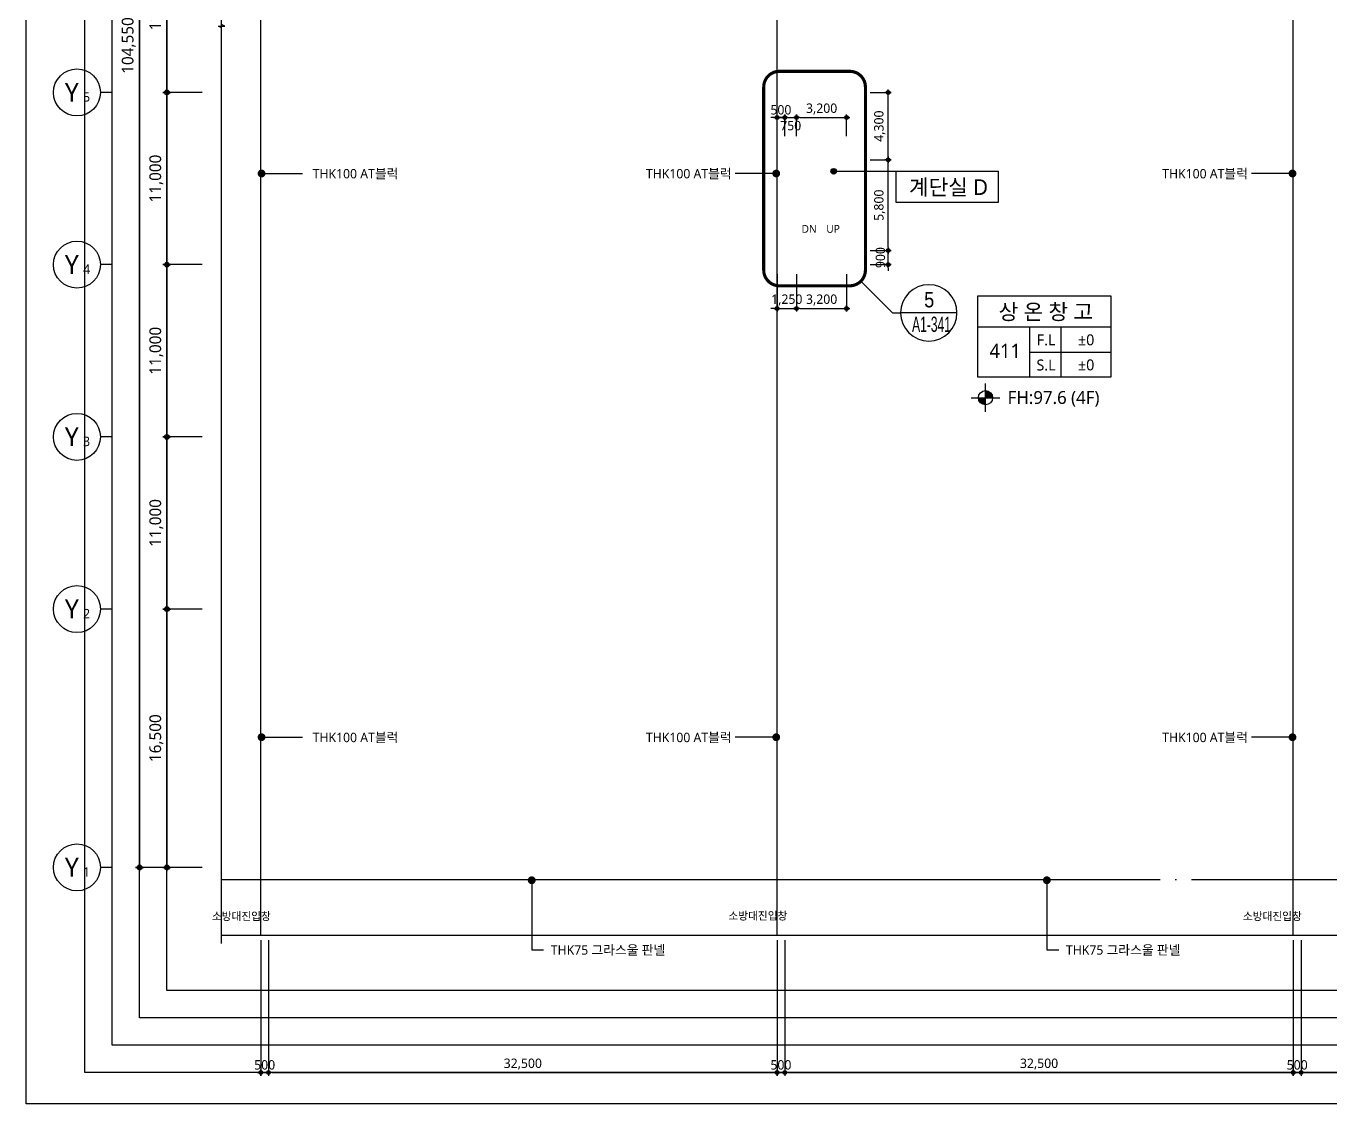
# Model space of a CAD drawing. Header units: millimetres. Extents: x 45782458 to 46215946, y 191740 to 1509539.
# Drawn here: x 46006272 to 46089677, y 479740 to 548590 of the extents above; entities that cross this region are included whole.
import ezdxf
from ezdxf.enums import TextEntityAlignment as Align

# ---------------------------------------------------------------- set-up
doc = ezdxf.new("R2010")
doc.units = ezdxf.units.MM
doc.header["$LTSCALE"] = 1000
doc.header["$MEASUREMENT"] = 0
doc.header["$PDSIZE"] = -10
doc.linetypes.add('CEN', pattern=[62, 60, -1, 0, -1])
doc.linetypes.add('SYM$0$DASHDOT', pattern=[1, 0.5, -0.25, 0, -0.25])
doc.layers.get('0').update_dxf_attribs({"linetype": 'CONTINUOUS'})
doc.layers.get('Defpoints').update_dxf_attribs({"color": 171, "linetype": 'CONTINUOUS'})
for name, color, linetype in [('Center(AR)', 30, 'CEN'), ('DIM', 7, 'CONTINUOUS'), ('LED', 7, 'CONTINUOUS'), ('NDIM', 7, 'CONTINUOUS'), ('SYM', 7, 'CONTINUOUS'), ('SYM(AXIS)', 7, 'CONTINUOUS'), ('SYMBOL', 7, 'CONTINUOUS'), ('TEXT(AXIS)', 2, 'CONTINUOUS'), ('TEXT(MIN)', 7, 'CONTINUOUS'), ('TEXT(실명)', 3, 'CONTINUOUS'), ('TEXT-기입', 6, 'CONTINUOUS'), ('TITLE', 7, 'CONTINUOUS'), ('구간정리', 6, 'CONTINUOUS'), ('구간정리-TEXT', 3, 'CONTINUOUS')]:
    doc.layers.add(name, color=color, linetype=linetype)
doc.styles.add('CGS', font='cgse', dxfattribs={"bigfont": 'cgs'})
doc.styles.add('SYM$0$ARIAL', font='arial.ttf')
doc.styles.add('SYM$0$돋움', font='', dxfattribs={"width": 0.9})
doc.styles.add('TE', font='malgun_0.ttf')
doc.styles.add('나눔바른고딕', font='NanumBarunGothic.ttf')
doc.styles.get('SYM$0$돋움').set_extended_font_data('Dotum')
doc.dimstyles.new('BA', dxfattribs={"dimscale": 500, "dimtxt": 3, "dimasz": 1, "dimexe": 1, "dimexo": 5, "dimgap": 0.9, "dimtad": 1, "dimdec": 0, "dimdsep": 46, "dimlunit": 6, "dimtxsty": 'TE', "dimblk": 'DDD', "dimcen": 2.5, "dimclrd": 256, "dimclre": 256, "dimclrt": 3, "dimazin": 2, "dimtfac": 1, "dimtdec": 0, "dimtix": 1, "dimtmove": 2, "dimatfit": 3, "dimldrblk": 'DDD', "dimfxl": 1, "dimtolj": 1, "dimtzin": 0, "dimarcsym": 2})
doc.dimstyles.new('NDIM 1200', dxfattribs={"dimscale": 500, "dimtxt": 3, "dimasz": 1, "dimexe": 2, "dimexo": 2, "dimgap": 1, "dimtad": 1, "dimdec": 0, "dimdsep": 46, "dimtxsty": 'CGS', "dimblk": 'DOT0', "dimcen": 1, "dimdle": 8, "dimclrd": 2, "dimclre": 2, "dimclrt": 2, "dimadec": 0, "dimazin": 0, "dimtfac": 1, "dimtdec": 0, "dimtix": 1, "dimtmove": 2, "dimatfit": 3, "dimldrblk": 'DOT0', "dimfxl": 1, "dimtolj": 1, "dimtzin": 0, "dimlwd": -1, "dimlwe": -1, "dimarcsym": 0})

# ---------------------------------------------------------------- blocks, each defined once
blk = doc.blocks.new('A$C2F20087E')
at = {"layer": 'SYM(AXIS)'}
blk.add_line((600, 0), (600, 300), dxfattribs=at)
blk.add_circle((600, 900), 600, dxfattribs=at)
blk = doc.blocks.new('DDD')
at = {"layer": 'DIM', "color": 0}
for p, q in [((-1, 0), (1, 0)), ((0, -1), (0, 1))]:
    blk.add_line(p, q, dxfattribs=at)
for radius in [0.6, 0.3]:
    blk.add_circle((0, 0), radius, dxfattribs=at)
blk = doc.blocks.new('*D388')
at = {"layer": 'Defpoints', "color": 0, "ltscale": 0.4, "transparency": 16777216}
for p in [(46018772, 511351), (46015272, 494851), (46018772, 494851)]:
    blk.add_point(p, dxfattribs=at)
at = {"layer": 'NDIM', "lineweight": -2, "ltscale": 0.4, "transparency": 16777216}
for p, q in [((46017522, 511351), (46015022, 511351)), ((46015272, 511101), (46015272, 495101)), ((46017522, 494851), (46015022, 494851))]:
    blk.add_line(p, q, dxfattribs=at)
at = {"layer": 'NDIM', "lineweight": -2, "ltscale": 0.4, "transparency": 16777216, "xscale": 250, "yscale": 250, "zscale": 250}
for p, rotation in [((46015272, 511351), 90), ((46015272, 494851), 270)]:
    blk.add_blockref('DDD', p, dxfattribs=dict(at, rotation=rotation))
at = {"layer": 'NDIM', "color": 3, "ltscale": 0.4, "transparency": 16777216, "insert": (46014595, 503101), "char_height": 750, "attachment_point": 5, "rotation": 90, "style": 'TE'}
blk.add_mtext('\\A1;16,500', dxfattribs=at)
blk = doc.blocks.new('*D389')
at = {"layer": 'Defpoints', "color": 0, "ltscale": 0.4, "transparency": 16777216}
for p in [(46018772, 522351), (46015272, 511351), (46018772, 511351)]:
    blk.add_point(p, dxfattribs=at)
at = {"layer": 'NDIM', "lineweight": -2, "ltscale": 0.4, "transparency": 16777216}
for p, q in [((46017522, 522351), (46015022, 522351)), ((46015272, 522101), (46015272, 511601)), ((46017522, 511351), (46015022, 511351))]:
    blk.add_line(p, q, dxfattribs=at)
at = {"layer": 'NDIM', "lineweight": -2, "ltscale": 0.4, "transparency": 16777216, "xscale": 250, "yscale": 250, "zscale": 250}
for p, rotation in [((46015272, 522351), 90), ((46015272, 511351), 270)]:
    blk.add_blockref('DDD', p, dxfattribs=dict(at, rotation=rotation))
at = {"layer": 'NDIM', "color": 3, "ltscale": 0.4, "transparency": 16777216, "insert": (46014595, 516851), "char_height": 750, "attachment_point": 5, "rotation": 90, "style": 'TE'}
blk.add_mtext('\\A1;11,000', dxfattribs=at)
blk = doc.blocks.new('*D390')
at = {"layer": 'Defpoints', "color": 0, "ltscale": 0.4, "transparency": 16777216}
for p in [(46018772, 533351), (46015272, 522351), (46018772, 522351)]:
    blk.add_point(p, dxfattribs=at)
at = {"layer": 'NDIM', "lineweight": -2, "ltscale": 0.4, "transparency": 16777216}
for p, q in [((46017522, 533351), (46015022, 533351)), ((46015272, 533101), (46015272, 522601)), ((46017522, 522351), (46015022, 522351))]:
    blk.add_line(p, q, dxfattribs=at)
at = {"layer": 'NDIM', "lineweight": -2, "ltscale": 0.4, "transparency": 16777216, "xscale": 250, "yscale": 250, "zscale": 250}
for p, rotation in [((46015272, 533351), 90), ((46015272, 522351), 270)]:
    blk.add_blockref('DDD', p, dxfattribs=dict(at, rotation=rotation))
at = {"layer": 'NDIM', "color": 3, "ltscale": 0.4, "transparency": 16777216, "insert": (46014595, 527851), "char_height": 750, "attachment_point": 5, "rotation": 90, "style": 'TE'}
blk.add_mtext('\\A1;11,000', dxfattribs=at)
blk = doc.blocks.new('*D391')
at = {"layer": 'Defpoints', "color": 0, "ltscale": 0.4, "transparency": 16777216}
for p in [(46018772, 544351), (46015272, 533351), (46018772, 533351)]:
    blk.add_point(p, dxfattribs=at)
at = {"layer": 'NDIM', "lineweight": -2, "ltscale": 0.4, "transparency": 16777216}
for p, q in [((46017522, 544351), (46015022, 544351)), ((46015272, 544101), (46015272, 533601)), ((46017522, 533351), (46015022, 533351))]:
    blk.add_line(p, q, dxfattribs=at)
at = {"layer": 'NDIM', "lineweight": -2, "ltscale": 0.4, "transparency": 16777216, "xscale": 250, "yscale": 250, "zscale": 250}
for p, rotation in [((46015272, 544351), 90), ((46015272, 533351), 270)]:
    blk.add_blockref('DDD', p, dxfattribs=dict(at, rotation=rotation))
at = {"layer": 'NDIM', "color": 3, "ltscale": 0.4, "transparency": 16777216, "insert": (46014595, 538851), "char_height": 750, "attachment_point": 5, "rotation": 90, "style": 'TE'}
blk.add_mtext('\\A1;11,000', dxfattribs=at)
blk = doc.blocks.new('*D392')
at = {"layer": 'Defpoints', "color": 0, "ltscale": 0.4, "transparency": 16777216}
for p in [(46018772, 555351), (46015272, 544351), (46018772, 544351)]:
    blk.add_point(p, dxfattribs=at)
at = {"layer": 'NDIM', "lineweight": -2, "ltscale": 0.4, "transparency": 16777216}
for p, q in [((46017522, 555351), (46015022, 555351)), ((46015272, 555101), (46015272, 544601)), ((46017522, 544351), (46015022, 544351))]:
    blk.add_line(p, q, dxfattribs=at)
at = {"layer": 'NDIM', "lineweight": -2, "ltscale": 0.4, "transparency": 16777216, "xscale": 250, "yscale": 250, "zscale": 250}
for p, rotation in [((46015272, 555351), 90), ((46015272, 544351), 270)]:
    blk.add_blockref('DDD', p, dxfattribs=dict(at, rotation=rotation))
at = {"layer": 'NDIM', "color": 3, "ltscale": 0.4, "transparency": 16777216, "insert": (46014595, 549851), "char_height": 750, "attachment_point": 5, "rotation": 90, "style": 'TE'}
blk.add_mtext('\\A1;11,000', dxfattribs=at)
blk = doc.blocks.new('*D396')
at = {"layer": 'Defpoints', "color": 0, "ltscale": 0.4, "transparency": 16777216}
for p in [(46018772, 599401), (46013522, 494851), (46018772, 494851)]:
    blk.add_point(p, dxfattribs=at)
at = {"layer": 'NDIM', "lineweight": -2, "ltscale": 0.4, "transparency": 16777216}
for p, q in [((46017522, 599401), (46013272, 599401)), ((46013522, 599151), (46013522, 495101)), ((46017522, 494851), (46013272, 494851))]:
    blk.add_line(p, q, dxfattribs=at)
at = {"layer": 'NDIM', "lineweight": -2, "ltscale": 0.4, "transparency": 16777216, "xscale": 250, "yscale": 250, "zscale": 250}
for p, rotation in [((46013522, 599401), 90), ((46013522, 494851), 270)]:
    blk.add_blockref('DDD', p, dxfattribs=dict(at, rotation=rotation))
at = {"layer": 'NDIM', "color": 3, "ltscale": 0.4, "transparency": 16777216, "insert": (46012828, 547351), "char_height": 750, "attachment_point": 5, "rotation": 90, "style": 'TE'}
blk.add_mtext('\\A1;104,550', dxfattribs=at)
blk = doc.blocks.new('A$C51E23882')
at = {"layer": 'TITLE'}
blk.add_lwpolyline([(8500, 0), (0, 0), (0, 5200), (8500, 5200)], close=True, dxfattribs=at)
for points in [[(8500, 3200), (0, 3200)], [(3300, 3200), (3300, 0)], [(5300, 3200), (5300, 0)], [(3300, 1600), (8500, 1600)]]:
    blk.add_lwpolyline(points, dxfattribs=at)
at = {"layer": 'TITLE', "style": '나눔바른고딕'}
for s, p in [('F.L', (4352, 2378)), ('S.L', (4352, 778))]:
    blk.add_text(s, height=700, dxfattribs=at).set_placement(p, align=Align.MIDDLE)
blk = doc.blocks.new('A$C31C7260E')
at = {"layer": 'TITLE'}
for points in [[(0, 0), (0, 4000), (13000, 4000), (13000, 0)], [(13000, 0), (0, 0)]]:
    blk.add_lwpolyline(points, dxfattribs=at)
blk = doc.blocks.new('level')
at = {"layer": 'SYMBOL'}
for p, q in [((0, 4320), (0, -4320)), ((-4320, 0), (4320, 0))]:
    blk.add_line(p, q, dxfattribs=at)
blk.add_circle((0, 0), 2160, dxfattribs=at)
for points in [[(-2160, 0), (0, 2160), (-2127, 381), (-376, 2126)], [(-2127, 381), (-376, 2126), (-2030, 748), (-738, 2029)], [(-2030, 748), (-738, 2029), (-1859, 1104), (-1089, 1863)], [(-1859, 1104), (-1089, 1863), (-1659, 1388), (-1386, 1658)], [(0, -2160), (2160, 0), (381, -2127), (2126, -376)], [(381, -2127), (2126, -376), (748, -2030), (2029, -738)], [(748, -2030), (2029, -738), (1104, -1859), (1863, -1089)], [(1104, -1859), (1863, -1089), (1388, -1659), (1658, -1386)]]:
    blk.add_solid(points, dxfattribs=at)
at = {"layer": 'SYMBOL', "linetype": 'Continuous'}
for points in [[(0, 2160), (-2160, 0), (0, 0)], [(2160, 0), (0, 0), (0, -2160)]]:
    blk.add_solid(points, dxfattribs=at)
blk = doc.blocks.new('*D876')
at = {"layer": 'Defpoints', "color": 0, "ltscale": 0.4, "transparency": 16777216}
for p in [(46054272, 533051), (46055522, 533051), (46055522, 530551)]:
    blk.add_point(p, dxfattribs=at)
at = {"layer": 'NDIM', "lineweight": -2, "ltscale": 0.4, "transparency": 16777216}
for p, q in [((46054272, 532751), (46054272, 530351)), ((46055522, 532751), (46055522, 530351)), ((46054072, 530551), (46053872, 530551)), ((46054272, 530551), (46055522, 530551)), ((46055722, 530551), (46055922, 530551))]:
    blk.add_line(p, q, dxfattribs=at)
at = {"layer": 'NDIM', "lineweight": -2, "ltscale": 0.4, "transparency": 16777216, "xscale": 200, "yscale": 200, "zscale": 200}
blk.add_blockref('DDD', (46054272, 530551), dxfattribs=at)
at = {"layer": 'NDIM', "lineweight": -2, "ltscale": 0.4, "transparency": 16777216, "xscale": 200, "yscale": 200, "zscale": 200, "rotation": 180}
blk.add_blockref('DDD', (46055522, 530551), dxfattribs=at)
at = {"layer": 'NDIM', "color": 3, "ltscale": 0.4, "transparency": 16777216, "insert": (46054897, 531093), "char_height": 600, "attachment_point": 5, "style": 'TE'}
blk.add_mtext('\\A1;1,250', dxfattribs=at)
blk = doc.blocks.new('*D877')
at = {"layer": 'Defpoints', "color": 0, "ltscale": 0.4, "transparency": 16777216}
for p in [(46055522, 533051), (46058722, 533051), (46058722, 530551)]:
    blk.add_point(p, dxfattribs=at)
at = {"layer": 'NDIM', "lineweight": -2, "ltscale": 0.4, "transparency": 16777216}
for p, q in [((46055522, 532751), (46055522, 530351)), ((46058722, 532751), (46058722, 530351)), ((46055722, 530551), (46058522, 530551))]:
    blk.add_line(p, q, dxfattribs=at)
at = {"layer": 'NDIM', "lineweight": -2, "ltscale": 0.4, "transparency": 16777216, "xscale": 200, "yscale": 200, "zscale": 200, "rotation": 180}
blk.add_blockref('DDD', (46055522, 530551), dxfattribs=at)
at = {"layer": 'NDIM', "lineweight": -2, "ltscale": 0.4, "transparency": 16777216, "xscale": 200, "yscale": 200, "zscale": 200}
blk.add_blockref('DDD', (46058722, 530551), dxfattribs=at)
at = {"layer": 'NDIM', "color": 3, "ltscale": 0.4, "transparency": 16777216, "insert": (46057122, 531092), "char_height": 600, "attachment_point": 5, "style": 'TE'}
blk.add_mtext('\\A1;3,200', dxfattribs=at)
blk = doc.blocks.new('*D878')
at = {"layer": 'Defpoints', "color": 0, "ltscale": 0.4, "transparency": 16777216}
for p in [(46054772, 542751), (46054272, 541251), (46054772, 541251)]:
    blk.add_point(p, dxfattribs=at)
at = {"layer": 'NDIM', "lineweight": -2, "ltscale": 0.4, "transparency": 16777216}
for p, q in [((46054072, 542751), (46053872, 542751)), ((46054272, 541551), (46054272, 542951)), ((46054272, 542751), (46054772, 542751)), ((46054772, 541551), (46054772, 542951)), ((46054972, 542751), (46055172, 542751))]:
    blk.add_line(p, q, dxfattribs=at)
at = {"layer": 'NDIM', "lineweight": -2, "ltscale": 0.4, "transparency": 16777216, "xscale": 200, "yscale": 200, "zscale": 200}
blk.add_blockref('DDD', (46054272, 542751), dxfattribs=at)
at = {"layer": 'NDIM', "lineweight": -2, "ltscale": 0.4, "transparency": 16777216, "xscale": 200, "yscale": 200, "zscale": 200, "rotation": 180}
blk.add_blockref('DDD', (46054772, 542751), dxfattribs=at)
at = {"layer": 'NDIM', "color": 3, "ltscale": 0.4, "transparency": 16777216, "insert": (46054522, 543241), "char_height": 600, "attachment_point": 5, "style": 'TE'}
blk.add_mtext('\\A1;500', dxfattribs=at)
blk = doc.blocks.new('*D879')
at = {"layer": 'Defpoints', "color": 0, "ltscale": 0.4, "transparency": 16777216}
for p in [(46058722, 542751), (46055522, 541251), (46058722, 541251)]:
    blk.add_point(p, dxfattribs=at)
at = {"layer": 'NDIM', "lineweight": -2, "ltscale": 0.4, "transparency": 16777216}
for p, q in [((46055522, 541551), (46055522, 542951)), ((46055722, 542751), (46058522, 542751)), ((46058722, 541551), (46058722, 542951))]:
    blk.add_line(p, q, dxfattribs=at)
at = {"layer": 'NDIM', "lineweight": -2, "ltscale": 0.4, "transparency": 16777216, "xscale": 200, "yscale": 200, "zscale": 200, "rotation": 180}
blk.add_blockref('DDD', (46055522, 542751), dxfattribs=at)
at = {"layer": 'NDIM', "lineweight": -2, "ltscale": 0.4, "transparency": 16777216, "xscale": 200, "yscale": 200, "zscale": 200}
blk.add_blockref('DDD', (46058722, 542751), dxfattribs=at)
at = {"layer": 'NDIM', "color": 3, "ltscale": 0.4, "transparency": 16777216, "insert": (46057122, 543292), "char_height": 600, "attachment_point": 5, "style": 'TE'}
blk.add_mtext('\\A1;3,200', dxfattribs=at)
blk = doc.blocks.new('*D880')
at = {"layer": 'Defpoints', "color": 0, "ltscale": 0.4, "transparency": 16777216}
for p in [(46055522, 542751), (46054772, 541251), (46055522, 541251)]:
    blk.add_point(p, dxfattribs=at)
at = {"layer": 'NDIM', "lineweight": -2, "ltscale": 0.4, "transparency": 16777216}
for p, q in [((46054572, 542751), (46054372, 542751)), ((46054772, 541551), (46054772, 542951)), ((46054772, 542751), (46055522, 542751)), ((46055522, 541551), (46055522, 542951)), ((46055722, 542751), (46055922, 542751))]:
    blk.add_line(p, q, dxfattribs=at)
at = {"layer": 'NDIM', "lineweight": -2, "ltscale": 0.4, "transparency": 16777216, "xscale": 200, "yscale": 200, "zscale": 200}
blk.add_blockref('DDD', (46054772, 542751), dxfattribs=at)
at = {"layer": 'NDIM', "lineweight": -2, "ltscale": 0.4, "transparency": 16777216, "xscale": 200, "yscale": 200, "zscale": 200, "rotation": 180}
blk.add_blockref('DDD', (46055522, 542751), dxfattribs=at)
at = {"layer": 'NDIM', "color": 3, "ltscale": 0.4, "transparency": 16777216, "insert": (46055147, 542230), "char_height": 600, "attachment_point": 5, "style": 'TE'}
blk.add_mtext('\\A1;750', dxfattribs=at)
blk = doc.blocks.new('*D881')
at = {"layer": 'Defpoints', "color": 0, "ltscale": 0.4, "transparency": 16777216}
for p in [(46059922, 540051), (46061372, 540051), (46059922, 534251)]:
    blk.add_point(p, dxfattribs=at)
at = {"layer": 'NDIM', "lineweight": -2, "ltscale": 0.4, "transparency": 16777216}
for p, q in [((46060222, 540051), (46061572, 540051)), ((46061372, 534451), (46061372, 539851)), ((46060222, 534251), (46061572, 534251))]:
    blk.add_line(p, q, dxfattribs=at)
at = {"layer": 'NDIM', "lineweight": -2, "ltscale": 0.4, "transparency": 16777216, "xscale": 200, "yscale": 200, "zscale": 200}
for p, rotation in [((46061372, 540051), 90), ((46061372, 534251), 270)]:
    blk.add_blockref('DDD', p, dxfattribs=dict(at, rotation=rotation))
at = {"layer": 'NDIM', "color": 3, "ltscale": 0.4, "transparency": 16777216, "insert": (46060832, 537151), "char_height": 600, "attachment_point": 5, "rotation": 90, "style": 'TE'}
blk.add_mtext('\\A1;5,800', dxfattribs=at)
blk = doc.blocks.new('*D882')
at = {"layer": 'Defpoints', "color": 0, "ltscale": 0.4, "transparency": 16777216}
for p in [(46059922, 534251), (46061372, 534251), (46059922, 533351)]:
    blk.add_point(p, dxfattribs=at)
at = {"layer": 'NDIM', "lineweight": -2, "ltscale": 0.4, "transparency": 16777216}
for p, q in [((46061372, 534451), (46061372, 534651)), ((46060222, 534251), (46061572, 534251)), ((46061372, 533351), (46061372, 534251)), ((46060222, 533351), (46061572, 533351)), ((46061372, 533151), (46061372, 532951))]:
    blk.add_line(p, q, dxfattribs=at)
at = {"layer": 'NDIM', "lineweight": -2, "ltscale": 0.4, "transparency": 16777216, "xscale": 200, "yscale": 200, "zscale": 200}
for p, rotation in [((46061372, 534251), 270), ((46061372, 533351), 90)]:
    blk.add_blockref('DDD', p, dxfattribs=dict(at, rotation=rotation))
at = {"layer": 'NDIM', "color": 3, "ltscale": 0.4, "transparency": 16777216, "insert": (46060882, 533801), "char_height": 600, "attachment_point": 5, "rotation": 90, "style": 'TE'}
blk.add_mtext('\\A1;900', dxfattribs=at)
blk = doc.blocks.new('*D883')
at = {"layer": 'Defpoints', "color": 0, "ltscale": 0.4, "transparency": 16777216}
for p in [(46059922, 544351), (46061372, 544351), (46059922, 540051)]:
    blk.add_point(p, dxfattribs=at)
at = {"layer": 'NDIM', "lineweight": -2, "ltscale": 0.4, "transparency": 16777216}
for p, q in [((46060222, 544351), (46061572, 544351)), ((46061372, 540251), (46061372, 544151)), ((46060222, 540051), (46061572, 540051))]:
    blk.add_line(p, q, dxfattribs=at)
at = {"layer": 'NDIM', "lineweight": -2, "ltscale": 0.4, "transparency": 16777216, "xscale": 200, "yscale": 200, "zscale": 200}
for p, rotation in [((46061372, 544351), 90), ((46061372, 540051), 270)]:
    blk.add_blockref('DDD', p, dxfattribs=dict(at, rotation=rotation))
at = {"layer": 'NDIM', "color": 3, "ltscale": 0.4, "transparency": 16777216, "insert": (46060832, 542201), "char_height": 600, "attachment_point": 5, "rotation": 90, "style": 'TE'}
blk.add_mtext('\\A1;4,300', dxfattribs=at)
blk = doc.blocks.new('DOT0')
blk.add_line((-3, 0), (3, 0))
at = {"color": 6}
blk.add_circle((0, 0), 0.75, dxfattribs=at)
blk = doc.blocks.new('*D1195')
at = {"layer": 'Defpoints', "color": 0, "ltscale": 0.4, "transparency": 16777216}
for p in [(46021772, 490490), (46054272, 490490), (46054272, 481740)]:
    blk.add_point(p, dxfattribs=at)
at = {"layer": 'NDIM', "lineweight": -2, "ltscale": 0.4, "transparency": 16777216}
for p, q in [((46021772, 490190), (46021772, 481540)), ((46054272, 490190), (46054272, 481540)), ((46021972, 481740), (46054072, 481740))]:
    blk.add_line(p, q, dxfattribs=at)
at = {"layer": 'NDIM', "lineweight": -2, "ltscale": 0.4, "transparency": 16777216, "xscale": 200, "yscale": 200, "zscale": 200, "rotation": 180}
blk.add_blockref('DDD', (46021772, 481740), dxfattribs=at)
at = {"layer": 'NDIM', "lineweight": -2, "ltscale": 0.4, "transparency": 16777216, "xscale": 200, "yscale": 200, "zscale": 200}
blk.add_blockref('DDD', (46054272, 481740), dxfattribs=at)
at = {"layer": 'NDIM', "color": 3, "ltscale": 0.4, "transparency": 16777216, "insert": (46038022, 482280), "char_height": 600, "attachment_point": 5, "style": 'TE'}
blk.add_mtext('\\A1;32,500', dxfattribs=at)
blk = doc.blocks.new('*D1196')
at = {"layer": 'Defpoints', "color": 0, "ltscale": 0.4, "transparency": 16777216}
for p in [(46021272, 490490), (46021772, 490490), (46021772, 481740)]:
    blk.add_point(p, dxfattribs=at)
at = {"layer": 'NDIM', "lineweight": -2, "ltscale": 0.4, "transparency": 16777216}
for p, q in [((46021272, 490190), (46021272, 481540)), ((46021772, 490190), (46021772, 481540)), ((46021072, 481740), (46020872, 481740)), ((46021272, 481740), (46021772, 481740)), ((46021972, 481740), (46022172, 481740))]:
    blk.add_line(p, q, dxfattribs=at)
at = {"layer": 'NDIM', "lineweight": -2, "ltscale": 0.4, "transparency": 16777216, "xscale": 200, "yscale": 200, "zscale": 200}
blk.add_blockref('DDD', (46021272, 481740), dxfattribs=at)
at = {"layer": 'NDIM', "lineweight": -2, "ltscale": 0.4, "transparency": 16777216, "xscale": 200, "yscale": 200, "zscale": 200, "rotation": 180}
blk.add_blockref('DDD', (46021772, 481740), dxfattribs=at)
at = {"layer": 'NDIM', "color": 3, "ltscale": 0.4, "transparency": 16777216, "insert": (46021522, 482230), "char_height": 600, "attachment_point": 5, "style": 'TE'}
blk.add_mtext('\\A1;500', dxfattribs=at)
blk = doc.blocks.new('*D1197')
at = {"layer": 'Defpoints', "color": 0, "ltscale": 0.4, "transparency": 16777216}
for p in [(46054772, 490490), (46087272, 490490), (46087272, 481740)]:
    blk.add_point(p, dxfattribs=at)
at = {"layer": 'NDIM', "lineweight": -2, "ltscale": 0.4, "transparency": 16777216}
for p, q in [((46054772, 490190), (46054772, 481540)), ((46087272, 490190), (46087272, 481540)), ((46054972, 481740), (46087072, 481740))]:
    blk.add_line(p, q, dxfattribs=at)
at = {"layer": 'NDIM', "lineweight": -2, "ltscale": 0.4, "transparency": 16777216, "xscale": 200, "yscale": 200, "zscale": 200, "rotation": 180}
blk.add_blockref('DDD', (46054772, 481740), dxfattribs=at)
at = {"layer": 'NDIM', "lineweight": -2, "ltscale": 0.4, "transparency": 16777216, "xscale": 200, "yscale": 200, "zscale": 200}
blk.add_blockref('DDD', (46087272, 481740), dxfattribs=at)
at = {"layer": 'NDIM', "color": 3, "ltscale": 0.4, "transparency": 16777216, "insert": (46071022, 482280), "char_height": 600, "attachment_point": 5, "style": 'TE'}
blk.add_mtext('\\A1;32,500', dxfattribs=at)
blk = doc.blocks.new('*D1198')
at = {"layer": 'Defpoints', "color": 0, "ltscale": 0.4, "transparency": 16777216}
for p in [(46054272, 490490), (46054772, 490490), (46054772, 481740)]:
    blk.add_point(p, dxfattribs=at)
at = {"layer": 'NDIM', "lineweight": -2, "ltscale": 0.4, "transparency": 16777216}
for p, q in [((46054272, 490190), (46054272, 481540)), ((46054772, 490190), (46054772, 481540)), ((46054072, 481740), (46053872, 481740)), ((46054272, 481740), (46054772, 481740)), ((46054972, 481740), (46055172, 481740))]:
    blk.add_line(p, q, dxfattribs=at)
at = {"layer": 'NDIM', "lineweight": -2, "ltscale": 0.4, "transparency": 16777216, "xscale": 200, "yscale": 200, "zscale": 200}
blk.add_blockref('DDD', (46054272, 481740), dxfattribs=at)
at = {"layer": 'NDIM', "lineweight": -2, "ltscale": 0.4, "transparency": 16777216, "xscale": 200, "yscale": 200, "zscale": 200, "rotation": 180}
blk.add_blockref('DDD', (46054772, 481740), dxfattribs=at)
at = {"layer": 'NDIM', "color": 3, "ltscale": 0.4, "transparency": 16777216, "insert": (46054522, 482230), "char_height": 600, "attachment_point": 5, "style": 'TE'}
blk.add_mtext('\\A1;500', dxfattribs=at)
blk = doc.blocks.new('*D1189')
at = {"layer": 'Defpoints', "color": 0, "ltscale": 0.4, "transparency": 16777216}
for p in [(46087772, 490490), (46121322, 490490), (46121322, 481740)]:
    blk.add_point(p, dxfattribs=at)
at = {"layer": 'NDIM', "lineweight": -2, "ltscale": 0.4, "transparency": 16777216}
for p, q in [((46087772, 490190), (46087772, 481540)), ((46121322, 490190), (46121322, 481540)), ((46087972, 481740), (46121122, 481740))]:
    blk.add_line(p, q, dxfattribs=at)
at = {"layer": 'NDIM', "lineweight": -2, "ltscale": 0.4, "transparency": 16777216, "xscale": 200, "yscale": 200, "zscale": 200, "rotation": 180}
blk.add_blockref('DDD', (46087772, 481740), dxfattribs=at)
at = {"layer": 'NDIM', "lineweight": -2, "ltscale": 0.4, "transparency": 16777216, "xscale": 200, "yscale": 200, "zscale": 200}
blk.add_blockref('DDD', (46121322, 481740), dxfattribs=at)
at = {"layer": 'NDIM', "color": 3, "ltscale": 0.4, "transparency": 16777216, "insert": (46104547, 482280), "char_height": 600, "attachment_point": 5, "style": 'TE'}
blk.add_mtext('\\A1;33,550', dxfattribs=at)
blk = doc.blocks.new('*D1190')
at = {"layer": 'Defpoints', "color": 0, "ltscale": 0.4, "transparency": 16777216}
for p in [(46087272, 490490), (46087772, 490490), (46087772, 481740)]:
    blk.add_point(p, dxfattribs=at)
at = {"layer": 'NDIM', "lineweight": -2, "ltscale": 0.4, "transparency": 16777216}
for p, q in [((46087272, 490190), (46087272, 481540)), ((46087772, 490190), (46087772, 481540)), ((46087072, 481740), (46086872, 481740)), ((46087272, 481740), (46087772, 481740)), ((46087972, 481740), (46088172, 481740))]:
    blk.add_line(p, q, dxfattribs=at)
at = {"layer": 'NDIM', "lineweight": -2, "ltscale": 0.4, "transparency": 16777216, "xscale": 200, "yscale": 200, "zscale": 200}
blk.add_blockref('DDD', (46087272, 481740), dxfattribs=at)
at = {"layer": 'NDIM', "lineweight": -2, "ltscale": 0.4, "transparency": 16777216, "xscale": 200, "yscale": 200, "zscale": 200, "rotation": 180}
blk.add_blockref('DDD', (46087772, 481740), dxfattribs=at)
at = {"layer": 'NDIM', "color": 3, "ltscale": 0.4, "transparency": 16777216, "insert": (46087522, 482230), "char_height": 600, "attachment_point": 5, "style": 'TE'}
blk.add_mtext('\\A1;500', dxfattribs=at)
blk = doc.blocks.new('SYM$0$det-tar-wi')
at = {"layer": '구간정리', "ltscale": 0.2}
blk.add_line((0, 0), (11, 0), dxfattribs=at)
blk.add_circle((5.5, 0), 5.5, dxfattribs=at)
at = {"layer": '구간정리-TEXT', "color": 3, "style": 'SYM$0$ARIAL'}
blk.add_attdef('2', text='', height=3, dxfattribs=at).set_placement((5.5, 2.58), align=Align.MIDDLE_CENTER)
at = {"layer": '구간정리-TEXT', "color": 3, "style": 'SYM$0$ARIAL', "width": 0.6}
blk.add_attdef('A1.00', text='', height=3, dxfattribs=at).set_placement((5.57, -2.22), align=Align.MIDDLE_CENTER)

msp = doc.modelspace()

# ---------------------------------------------------------------- hatches: boundary and pattern name
at = {"layer": 'LED'}
h = msp.add_hatch(color=256, dxfattribs=at)
h.dxf.hatch_style = 1
edge = h.paths.add_edge_path()
edge.add_arc((46057897.3, 539316.3), 180, 180, 540, ccw=False)

# ---------------------------------------------------------------- linework, layer by layer
at = {"ltscale": 10000}
msp.add_lwpolyline([(46057897.3, 539316.3), (46061897.3, 539316.3)], dxfattribs=at)
at = {"layer": 'Center(AR)'}
for p, q in [((46021272.3, 490490.2), (46021272.3, 573888.8)), ((46054272.3, 490490.2), (46054272.3, 573888.8)), ((46087272.3, 490490.2), (46087272.3, 573888.8)), ((46018772.3, 494063.8), (46121822.3, 494063.8))]:
    msp.add_line(p, q, dxfattribs=at)
at = {"layer": 'Defpoints'}
for points in [[(46182972.3, 479740.2), (46006272.3, 479740.2), (46006272.3, 617440.2), (46182972.3, 617440.2)], [(46180972.3, 481740.2), (46010022.3, 481740.2), (46010022.3, 615440.2), (46180972.3, 615440.2)], [(46179222.3, 483490.2), (46011772.3, 483490.2), (46011772.3, 613690.2), (46179222.3, 613690.2)], [(46177472.3, 485240.2), (46013522.3, 485240.2), (46013522.3, 611940.2), (46177472.3, 611940.2)], [(46175722.3, 486990.2), (46015272.3, 486990.2), (46015272.3, 610190.2), (46175722.3, 610190.2)], [(46172222.3, 490490.2), (46018772.3, 490490.2), (46018772.3, 606690.2), (46172222.3, 606690.2)], [(46143042.2, 490490.2), (46018772.3, 490490.2), (46018772.3, 606690.2), (46143042.2, 606690.2)]]:
    msp.add_lwpolyline(points, close=True, dxfattribs=at)
at = {"layer": 'LED', "ltscale": 10000}
for p, q in [((46038592.7, 489589.7), (46039346.8, 489589.7)), ((46071521.1, 489589.7), (46072275.2, 489589.7))]:
    msp.add_line(p, q, dxfattribs=at)
at = {"layer": 'LED'}
msp.add_circle((46057897.3, 539316.3), 180, dxfattribs=at)
at = {"layer": 'SYM', "color": 8}
msp.add_lwpolyline([(46018772.3, 489990.2), (46018772.4, 548490.2), (46018572.3, 548590.2), (46018972.3, 548590.2), (46018772.3, 548690.2), (46018772.3, 607190.2)], dxfattribs=at)
at = {"layer": '구간정리', "linetype": 'SYM$0$DASHDOT', "ltscale": 2, "const_width": 200}
msp.add_lwpolyline([(46054422.3, 532001.3), (46058922.3, 532001.3, 0.4142136), (46059922.3, 533001.3), (46059922.3, 544701.3, 0.4142136), (46058922.3, 545701.3), (46054422.3, 545701.3, 0.4142136), (46053422.3, 544701.3), (46053422.3, 533001.3, 0.4142136)], format="xyb", close=True, dxfattribs=at)
at = {"layer": '구간정리', "ltscale": 0.2}
msp.add_lwpolyline([(46059629.4, 532294.2), (46061654.3, 530269.3), (46062172.3, 530269.3)], dxfattribs=at)

# ---------------------------------------------------------------- block references
at = {"xscale": 2.500000000000049, "yscale": 2.500000000000049, "zscale": 2.500000000000049, "rotation": 90}
for p in [(46011772.3, 542851.3), (46011772.3, 531851.3), (46011772.3, 520851.3), (46011772.3, 509851.3), (46011772.3, 493351.3)]:
    msp.add_blockref('A$C2F20087E', p, dxfattribs=at)
at = {"xscale": 0.5, "yscale": 0.5, "zscale": 0.5}
msp.add_blockref('A$C31C7260E', (46061897.3, 537316.3), dxfattribs=at)
msp.add_blockref('A$C51E23882', (46067117.2, 526161.2))
at = {"layer": 'SYMBOL', "xscale": 0.210048437524453, "yscale": 0.210048437524453, "zscale": 0.210048437524453, "rotation": 90}
msp.add_blockref('level', (46067596.5, 524852.6), dxfattribs=at)
at = {"layer": '구간정리'}
ref = msp.add_blockref('SYM$0$det-tar-wi', (46065772.3, 530269.3), dxfattribs=dict(at, xscale=-327.2727272727273, yscale=327.2727272727273, zscale=327.2727272727273))
ref.add_attrib('A1.00', 'A1-341', dxfattribs={"layer": '구간정리-TEXT', "color": 3, "height": 981.82, "style": 'SYM$0$돋움', "width": 0.6}).set_placement((46064146.9, 529541.7), align=Align.MIDDLE_CENTER)
ref.add_attrib('2', '5', dxfattribs={"layer": '구간정리-TEXT', "color": 3, "height": 981.8, "style": 'SYM$0$돋움', "width": 0.9}).set_placement((46063999.9, 531114.8), align=Align.MIDDLE_CENTER)

# ---------------------------------------------------------------- texts
at = {"layer": 'SYMBOL', "style": '나눔바른고딕'}
msp.add_text('FH:97.6 (4F)', height=825, dxfattribs=at).set_placement((46069014.4, 524454.5))
at = {"layer": 'TEXT(AXIS)', "style": '나눔바른고딕'}
for s, height, p in [('Y', 1200, (46009193.2, 544361.3)), ('5', 600, (46010141.3, 544061.4)), ('Y', 1200, (46009193.2, 533361.3)), ('4', 600, (46010141.3, 533061.4)), ('Y', 1200, (46009193.2, 522361.3)), ('3', 600, (46010141.3, 522061.4)), ('Y', 1200, (46009193.2, 511361.3)), ('2', 600, (46010141.3, 511061.4)), ('Y', 1200, (46009193.2, 494861.3)), ('1', 600, (46010141.3, 494561.4))]:
    msp.add_text(s, height=height, dxfattribs=at).set_placement(p, align=Align.MIDDLE)
at = {"layer": 'TEXT(MIN)', "style": '나눔바른고딕'}
for s, p in [('THK100 AT블럭', (46030071.5, 539163)), ('THK100 AT블럭', (46051374.1, 539163)), ('THK100 AT블럭', (46084374.1, 539163)), ('THK100 AT블럭', (46030071.5, 503149.2)), ('THK100 AT블럭', (46051374.1, 503149.2)), ('THK100 AT블럭', (46084374.1, 503149.2)), ('THK75 그라스울 판넬', (46047128, 489572.3)), ('THK75 그라스울 판넬', (46080056.4, 489572.3))]:
    msp.add_text(s, height=600, dxfattribs=at).set_placement(p, align=Align.MIDDLE_RIGHT)
for s, p in [('DN', (46056324.3, 535637)), ('UP', (46057854.1, 535637))]:
    msp.add_text(s, height=500, dxfattribs=at).set_placement(p, align=Align.MIDDLE_CENTER)
for p in [(46018149.2, 491729, 0), (46051168.5, 491755.3, 0), (46084052.5, 491729.1, 0)]:
    msp.add_text('소방대진입창', height=500, dxfattribs=at).set_placement(p, align=Align.MIDDLE_LEFT)
at = {"layer": 'TEXT(실명)', "style": '나눔바른고딕'}
for s, p in [('계단실 D', (46065235, 538310.5)), ('상 온 창 고', (46071455, 530355.3))]:
    msp.add_text(s, height=1000, dxfattribs=at).set_placement(p, align=Align.MIDDLE)
at = {"layer": 'TEXT-기입', "style": '나눔바른고딕'}
for s, height, p in [('±0', 700, (46074033.4, 528549)), ('411', 900, (46068858.5, 527847.6)), ('±0', 700, (46074033.4, 526949))]:
    msp.add_text(s, height=height, dxfattribs=at).set_placement(p, align=Align.MIDDLE)

# ---------------------------------------------------------------- dimensions: what is measured, and where the dimension line sits
at = {"layer": 'NDIM', "ltscale": 0.4}
dim = msp.add_linear_dim(base=(46013522.3, 494851.3), p1=(46018772.3, 599401.3), p2=(46018772.3, 494851.3), angle=270, dimstyle='BA', override={"dimscale": 250}, dxfattribs=at)
dim.commit()
dim.dimension.update_dxf_attribs({"geometry": '*D396', "text_midpoint": (46012828.2, 547351.3), "dimtype": 160})
for base, p1, p2, angle, override, picture, middle in [((46015272.3, 544351.3), (46018772.3, 555351.3), (46018772.3, 544351.3), 270, {"dimscale": 250}, '*D392', (46014594.9, 549851.3)), ((46015272.3, 533351.3), (46018772.3, 544351.3), (46018772.3, 533351.3), 270, {"dimscale": 250}, '*D391', (46014594.9, 538851.3)), ((46061372.3, 544351.3), (46059922.3, 540051.3), (46059922.3, 544351.3), 90, {"dimscale": 200, "dimexo": 1.5}, '*D883', (46060832, 542201.3)), ((46061372.3, 540051.3), (46059922.3, 534251.3), (46059922.3, 540051.3), 90, {"dimscale": 200, "dimexo": 1.5}, '*D881', (46060832, 537151.3)), ((46061372.3, 534251.3), (46059922.3, 533351.3), (46059922.3, 534251.3), 90, {"dimscale": 200, "dimexo": 1.5}, '*D882', (46060882.3, 533801.3)), ((46015272.3, 522351.3), (46018772.3, 533351.3), (46018772.3, 522351.3), 270, {"dimscale": 250}, '*D390', (46014594.9, 527851.3)), ((46015272.3, 511351.3), (46018772.3, 522351.3), (46018772.3, 511351.3), 270, {"dimscale": 250}, '*D389', (46014594.9, 516851.3)), ((46015272.3, 494851.3), (46018772.3, 511351.3), (46018772.3, 494851.3), 270, {"dimscale": 250}, '*D388', (46014594.9, 503101.3))]:
    dim = msp.add_linear_dim(base=base, p1=p1, p2=p2, angle=angle, dimstyle='BA', override=override, dxfattribs=at)
    dim.commit()
    dim.dimension.update_dxf_attribs({"geometry": picture, "text_midpoint": middle})
for base, p1, p2, picture, middle in [((46054772.3, 542751.3), (46054272.3, 541251.3), (46054772.3, 541251.3), '*D878', (46054522.3, 543241.3)), ((46058722.3, 542751.3), (46055522.3, 541251.3), (46058722.3, 541251.3), '*D879', (46057122.3, 543291.7)), ((46055522.3, 530551.3), (46054272.3, 533051.3), (46055522.3, 533051.3), '*D876', (46054897.3, 531093.3)), ((46058722.3, 530551.3), (46055522.3, 533051.3), (46058722.3, 533051.3), '*D877', (46057122.3, 531091.7)), ((46021772.3, 481740.2), (46021272.3, 490490.2), (46021772.3, 490490.2), '*D1196', (46021522.3, 482230.1)), ((46054272.3, 481740.2), (46021772.3, 490490.2), (46054272.3, 490490.2), '*D1195', (46038022.3, 482280.5)), ((46054772.3, 481740.2), (46054272.3, 490490.2), (46054772.3, 490490.2), '*D1198', (46054522.3, 482230.1)), ((46087272.3, 481740.2), (46054772.3, 490490.2), (46087272.3, 490490.2), '*D1197', (46071022.3, 482280.5)), ((46087772.3, 481740.2), (46087272.3, 490490.2), (46087772.3, 490490.2), '*D1190', (46087522.3, 482230.1)), ((46121322.3, 481740.2), (46087772.3, 490490.2), (46121322.3, 490490.2), '*D1189', (46104547.3, 482280.5))]:
    dim = msp.add_linear_dim(base=base, p1=p1, p2=p2, dimstyle='BA', override={"dimscale": 200, "dimexo": 1.5}, dxfattribs=at)
    dim.commit()
    dim.dimension.update_dxf_attribs({"geometry": picture, "text_midpoint": middle})
dim = msp.add_linear_dim(base=(46055522.3, 542751.3), p1=(46054772.3, 541251.3), p2=(46055522.3, 541251.3), dimstyle='BA', override={"dimscale": 200, "dimexo": 1.5}, dxfattribs=at)
dim.commit()
dim.dimension.update_dxf_attribs({"geometry": '*D880', "text_midpoint": (46055147.3, 542229.9), "dimtype": 160})

# ---------------------------------------------------------------- leaders
at = {"layer": 'LED', "ltscale": 10000}
for points in [[(46021322.3, 539175.2), (46023947.9, 539175.2)], [(46054222.3, 539175.2), (46051596.7, 539175.2)], [(46087222.3, 539175.2), (46084596.7, 539175.2)], [(46021322.3, 503161.4), (46023947.9, 503161.4)], [(46054222.3, 503161.4), (46051596.7, 503161.4)], [(46087222.3, 503161.4), (46084596.7, 503161.4)], [(46038592.7, 494026.3), (46038592.7, 489589.7)], [(46071521.1, 494026.3), (46071521.1, 489589.7)]]:
    msp.add_leader(points, dimstyle='NDIM 1200', override={"dimasz": 1, "dimtad": 0, "dimclrd": 256, "dimldrblk": 'Dot'}, dxfattribs=at)

doc.saveas('drawing.dxf')
